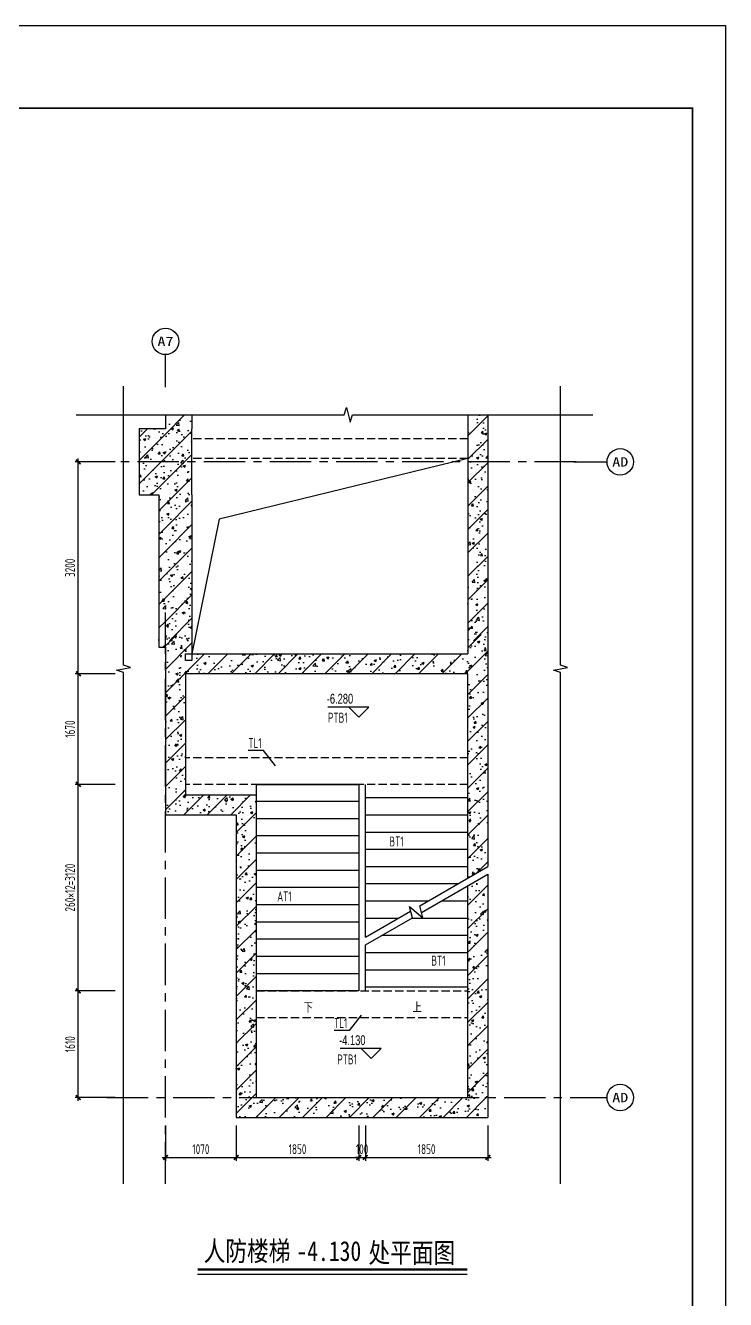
# Model space of a CAD drawing. Extents: x 868813 to 976250, y -66060 to 16191.
# Drawn here: x 887937 to 898515, y -3051 to 16191 of the extents above; entities that cross this region are included whole.
import ezdxf
from ezdxf.enums import TextEntityAlignment as Align

# ---------------------------------------------------------------- set-up
doc = ezdxf.new("R2010")
doc.units = 0
doc.header["$LTSCALE"] = 500
doc.linetypes.add('CENTER', pattern=[2, 1.25, -0.25, 0.25, -0.25])
doc.linetypes.add('DASH', pattern=[0.35, 0.25, -0.1])
doc.layers.get('0').update_dxf_attribs({"linetype": 'CONTINUOUS'})
doc.layers.get('Defpoints').update_dxf_attribs({"color": 167, "linetype": 'CONTINUOUS'})
for name, color, linetype in [('02-TEXT_轴号', 7, 'CONTINUOUS'), ('104-13#14# B1核心筒$0$DIM_SYMB', 3, 'CONTINUOUS'), ('104-6 B1核心筒G$0$A_STR-砼墙', 51, 'CONTINUOUS'), ('104-6 B1核心筒G$0$A_STR-砼柱', 51, 'CONTINUOUS'), ('A-TECH_结构', 21, 'CONTINUOUS'), ('A_STR-砼墙', 51, 'CONTINUOUS'), ('A_STR-砼柱', 51, 'CONTINUOUS'), ('AXIS', 253, 'CENTER'), ('AXIS_TEXT', 7, 'CONTINUOUS'), ('DIM', 3, 'CONTINUOUS'), ('DIM_SYMB', 3, 'CONTINUOUS'), ('PUB_TEXT', 7, 'CONTINUOUS'), ('s-beam', 4, 'DASH'), ('s-dim', 3, 'CONTINUOUS'), ('S-HATCH', 253, 'CONTINUOUS'), ('s-stair', 7, 'CONTINUOUS'), ('s-thin', 3, 'CONTINUOUS'), ('S_TEXT', 7, 'CONTINUOUS'), ('S_THIN', 7, 'CONTINUOUS'), ('TEXT', 7, 'CONTINUOUS')]:
    doc.layers.add(name, color=color, linetype=linetype)
doc.styles.add('-宋体', font='', dxfattribs={"width": 0.8})
doc.styles.add('_TCH_AXIS', font='STXIHEI.TTF')
doc.styles.add('_TCH_DIM', font='ros.shx', dxfattribs={"width": 0.8, "bigfont": 'jd.shx'})
doc.styles.add('COMPLEX', font='COMPLEX')
doc.styles.add('TSSD_Dimension', font='tssdeng.shx', dxfattribs={"width": 0.7, "bigfont": 'TSSDCHN.SHX'})
doc.styles.add('TSSD_Rein', font='Tssdeng.shx', dxfattribs={"width": 0.7, "bigfont": 'hztxt.shx'})
doc.styles.get('-宋体').set_extended_font_data('SimSun')
doc.dimstyles.new('TSSD_50_50', dxfattribs={"dimtxt": 150, "dimasz": 50, "dimexe": 50, "dimexo": 125, "dimgap": 50, "dimtad": 1, "dimdec": 0, "dimzin": 0, "dimdsep": 46, "dimtxsty": 'TSSD_Dimension', "dimblk": 'ARCHTICK', "dimblk1": 'ARCHTICK', "dimblk2": 'ARCHTICK', "dimcen": 0, "dimdle": 50, "dimclrt": 7, "dimadec": 0, "dimazin": 0, "dimtfac": 1, "dimtdec": 0, "dimtix": 1, "dimtmove": 2, "dimatfit": 3, "dimfxl": 1, "dimtolj": 1, "dimtzin": 0, "dimarcsym": 0})
pattern_1 = [(50, (-246940.3, -6580.38), (358.63009, -31.37607), [37.5, -412.5]), (355, (-246940.3, -6580.38), (-69.37567, 376.09607), [30, -330]), (100.4514, (-246910.43, -6583), (289.25469, 344.71977), [31.8701, -350.57106]), (46.1842, (-246940.3, -6480.4), (533.62052, -82.7595), [56.25, -618.75]), (96.6356, (-246895.85, -6487.3), (467.33135, 487.05894), [47.80514, -525.8565]), (351.1842, (-246940.3, -6480.4), (467.33097, 487.0593), [45, -495]), (21, (-246890.3, -6505.38), (298.453526, -201.309445), [37.5, -412.5]), (326, (-246890.3, -6505.38), (121.65767, 362.57502), [30, -330]), (71.4514, (-246865.44, -6522.16), (420.11131, 161.26525), [31.8701, -350.57106]), (37.5, (-246940.31, -6580.38), (6.079928, 166.446927), [0, -326, 0, -335, 0, -331.25]), (7.5, (-246940.31, -6580.38), (131.53477, 197.205856), [0, -191, 0, -318.5, 0, -126.25]), (327.5, (-247051.81, -6580.38), (266.911218, -11.277436), [0, -125, 0, -390, 0, -517.5]), (317.5, (-247101.81, -6580.38), (291.593085, 50.05249), [0, -162.5, 0, -259, 0, -367.5]), (45, (-246940.31, -6580.38), (-176.776695, 176.776695), [])]
pattern_2 = [(50, (-318513.2, 0), (358.63009, -31.37607), [37.5, -412.5]), (355, (-318513.2, 0), (-69.37567, 376.09607), [30, -330]), (100.4514, (-318483.3, -2.6), (289.25469, 344.71977), [31.8701, -350.57106]), (46.1842, (-318513.2, 100), (533.62052, -82.7595), [56.25, -618.75]), (96.6356, (-318468.7, 93.1), (467.33135, 487.05894), [47.80514, -525.8565]), (351.1842, (-318513.2, 100), (467.33097, 487.0593), [45, -495]), (21, (-318463.2, 75), (298.453526, -201.309445), [37.5, -412.5]), (326, (-318463.2, 75), (121.65767, 362.57502), [30, -330]), (71.4514, (-318438.3, 58.22), (420.11131, 161.26525), [31.8701, -350.57106]), (37.5, (-318513.19, 0), (6.079928, 166.446927), [0, -326, 0, -335, 0, -331.25]), (7.5, (-318513.19, 0), (131.53477, 197.205856), [0, -191, 0, -318.5, 0, -126.25]), (327.5, (-318624.69, 0), (266.911218, -11.277436), [0, -125, 0, -390, 0, -517.5]), (317.5, (-318674.69, 0), (291.593085, 50.05249), [0, -162.5, 0, -259, 0, -367.5]), (45, (-318513.2, 0), (-176.776695, 176.776695), [])]

# ---------------------------------------------------------------- blocks, each defined once
blk = doc.blocks.new('_AXISO')
blk.add_circle((0, 0), 0.5)
at = {"layer": 'AXIS_TEXT', "style": 'COMPLEX', "width": 1.041667}
blk.add_attdef('A', text='', height=0.56, dxfattribs=at).set_placement((-0.25, -0.28), (0.25, -0.28), align=Align.FIT)
blk = doc.blocks.new('_ArchTick')
at = {"color": 0, "const_width": 0.5}
blk.add_lwpolyline([(-0.71, -0.71), (0.71, 0.71)], dxfattribs=at)
blk = doc.blocks.new('*D141')
at = {"layer": 'Defpoints', "color": 0, "transparency": 16777216}
for p in [(888736, 1610), (889419, 1610), (889419, 0)]:
    blk.add_point(p, dxfattribs=at)
at = {"layer": 's-dim', "color": 0, "lineweight": -2, "transparency": 16777216}
for p, q in [((889294, 1610), (888686, 1610)), ((888736, -50), (888736, 1660)), ((889294, 0), (888686, 0))]:
    blk.add_line(p, q, dxfattribs=at)
at = {"layer": 's-dim', "color": 0, "lineweight": -2, "transparency": 16777216, "xscale": 50, "yscale": 50, "zscale": 50}
for p, rotation in [((888736, 1610), 90), ((888736, 0), 270)]:
    blk.add_blockref('_ArchTick', p, dxfattribs=dict(at, rotation=rotation))
at = {"layer": 's-dim', "color": 7, "transparency": 16777216, "insert": (888611, 805), "char_height": 150, "attachment_point": 5, "rotation": 90, "style": 'TSSD_Dimension'}
blk.add_mtext('\\A1;1610', dxfattribs=at)
blk = doc.blocks.new('*D142')
at = {"layer": 'Defpoints', "color": 0, "transparency": 16777216}
for p in [(888736, 4730), (889419, 4730), (889419, 1610)]:
    blk.add_point(p, dxfattribs=at)
at = {"layer": 's-dim', "color": 0, "lineweight": -2, "transparency": 16777216}
for p, q in [((889294, 4730), (888686, 4730)), ((888736, 1560), (888736, 4780)), ((889294, 1610), (888686, 1610))]:
    blk.add_line(p, q, dxfattribs=at)
at = {"layer": 's-dim', "color": 0, "lineweight": -2, "transparency": 16777216, "xscale": 50, "yscale": 50, "zscale": 50}
for p, rotation in [((888736, 4730), 90), ((888736, 1610), 270)]:
    blk.add_blockref('_ArchTick', p, dxfattribs=dict(at, rotation=rotation))
at = {"layer": 's-dim', "color": 7, "transparency": 16777216, "insert": (888611, 3170), "char_height": 150, "attachment_point": 5, "rotation": 90, "style": 'TSSD_Dimension'}
blk.add_mtext('\\A1;260×12=3120', dxfattribs=at)
blk = doc.blocks.new('*D143')
at = {"layer": 'Defpoints', "color": 0, "transparency": 16777216}
for p in [(888736, 6400), (889419, 6400), (889419, 4730)]:
    blk.add_point(p, dxfattribs=at)
at = {"layer": 's-dim', "color": 0, "lineweight": -2, "transparency": 16777216}
for p, q in [((889294, 6400), (888686, 6400)), ((888736, 4680), (888736, 6450)), ((889294, 4730), (888686, 4730))]:
    blk.add_line(p, q, dxfattribs=at)
at = {"layer": 's-dim', "color": 0, "lineweight": -2, "transparency": 16777216, "xscale": 50, "yscale": 50, "zscale": 50}
for p, rotation in [((888736, 6400), 90), ((888736, 4730), 270)]:
    blk.add_blockref('_ArchTick', p, dxfattribs=dict(at, rotation=rotation))
at = {"layer": 's-dim', "color": 7, "transparency": 16777216, "insert": (888611, 5565), "char_height": 150, "attachment_point": 5, "rotation": 90, "style": 'TSSD_Dimension'}
blk.add_mtext('\\A1;1670', dxfattribs=at)
blk = doc.blocks.new('*D151')
at = {"layer": 'Defpoints', "color": 0, "transparency": 16777216}
for p in [(890053, -300), (891123, -300), (891123, -905)]:
    blk.add_point(p, dxfattribs=at)
at = {"layer": 's-dim', "color": 0, "lineweight": -2, "transparency": 16777216}
for p, q in [((890053, -425), (890053, -955)), ((891123, -425), (891123, -955)), ((890003, -905), (891173, -905))]:
    blk.add_line(p, q, dxfattribs=at)
at = {"layer": 's-dim', "color": 0, "lineweight": -2, "transparency": 16777216, "xscale": 50, "yscale": 50, "zscale": 50, "rotation": 180}
blk.add_blockref('_ArchTick', (890053, -905), dxfattribs=at)
at = {"layer": 's-dim', "color": 0, "lineweight": -2, "transparency": 16777216, "xscale": 50, "yscale": 50, "zscale": 50}
blk.add_blockref('_ArchTick', (891123, -905), dxfattribs=at)
at = {"layer": 's-dim', "color": 7, "transparency": 16777216, "insert": (890588, -780), "char_height": 150, "attachment_point": 5, "style": 'TSSD_Dimension'}
blk.add_mtext('\\A1;1070', dxfattribs=at)
blk = doc.blocks.new('*D152')
at = {"layer": 'Defpoints', "color": 0, "transparency": 16777216}
for p in [(893073, -300), (894923, -300), (894923, -905)]:
    blk.add_point(p, dxfattribs=at)
at = {"layer": 's-dim', "color": 0, "lineweight": -2, "transparency": 16777216}
for p, q in [((893073, -425), (893073, -955)), ((894923, -425), (894923, -955)), ((893023, -905), (894973, -905))]:
    blk.add_line(p, q, dxfattribs=at)
at = {"layer": 's-dim', "color": 0, "lineweight": -2, "transparency": 16777216, "xscale": 50, "yscale": 50, "zscale": 50, "rotation": 180}
blk.add_blockref('_ArchTick', (893073, -905), dxfattribs=at)
at = {"layer": 's-dim', "color": 0, "lineweight": -2, "transparency": 16777216, "xscale": 50, "yscale": 50, "zscale": 50}
blk.add_blockref('_ArchTick', (894923, -905), dxfattribs=at)
at = {"layer": 's-dim', "color": 7, "transparency": 16777216, "insert": (893998, -780), "char_height": 150, "attachment_point": 5, "style": 'TSSD_Dimension'}
blk.add_mtext('\\A1;1850', dxfattribs=at)
blk = doc.blocks.new('*D153')
at = {"layer": 'Defpoints', "color": 0, "transparency": 16777216}
for p in [(891123, -300), (892973, -300), (892973, -905)]:
    blk.add_point(p, dxfattribs=at)
at = {"layer": 's-dim', "color": 0, "lineweight": -2, "transparency": 16777216}
for p, q in [((891123, -425), (891123, -955)), ((892973, -425), (892973, -955)), ((891073, -905), (893023, -905))]:
    blk.add_line(p, q, dxfattribs=at)
at = {"layer": 's-dim', "color": 0, "lineweight": -2, "transparency": 16777216, "xscale": 50, "yscale": 50, "zscale": 50, "rotation": 180}
blk.add_blockref('_ArchTick', (891123, -905), dxfattribs=at)
at = {"layer": 's-dim', "color": 0, "lineweight": -2, "transparency": 16777216, "xscale": 50, "yscale": 50, "zscale": 50}
blk.add_blockref('_ArchTick', (892973, -905), dxfattribs=at)
at = {"layer": 's-dim', "color": 7, "transparency": 16777216, "insert": (892048, -780), "char_height": 150, "attachment_point": 5, "style": 'TSSD_Dimension'}
blk.add_mtext('\\A1;1850', dxfattribs=at)
blk = doc.blocks.new('*D154')
at = {"layer": 'Defpoints', "color": 0, "transparency": 16777216}
for p in [(892973, -300), (893073, -300), (893073, -905)]:
    blk.add_point(p, dxfattribs=at)
at = {"layer": 's-dim', "color": 0, "lineweight": -2, "transparency": 16777216}
for p, q in [((892973, -425), (892973, -955)), ((893073, -425), (893073, -955)), ((892973, -905), (892923, -905)), ((892973, -905), (893073, -905)), ((893073, -905), (893123, -905))]:
    blk.add_line(p, q, dxfattribs=at)
at = {"layer": 's-dim', "color": 0, "lineweight": -2, "transparency": 16777216, "xscale": 50, "yscale": 50, "zscale": 50}
blk.add_blockref('_ArchTick', (892973, -905), dxfattribs=at)
at = {"layer": 's-dim', "color": 0, "lineweight": -2, "transparency": 16777216, "xscale": 50, "yscale": 50, "zscale": 50, "rotation": 180}
blk.add_blockref('_ArchTick', (893073, -905), dxfattribs=at)
at = {"layer": 's-dim', "color": 7, "transparency": 16777216, "insert": (893023, -780), "char_height": 150, "attachment_point": 5, "style": 'TSSD_Dimension'}
blk.add_mtext('\\A1;100', dxfattribs=at)
blk = doc.blocks.new('*D158')
at = {"layer": 'Defpoints', "color": 0, "transparency": 16777216}
for p in [(888736, 9600), (889419, 9600), (889419, 6400)]:
    blk.add_point(p, dxfattribs=at)
at = {"layer": 's-dim', "color": 0, "lineweight": -2, "transparency": 16777216}
for p, q in [((888736, 6350), (888736, 9650)), ((889294, 9600), (888686, 9600)), ((889294, 6400), (888686, 6400))]:
    blk.add_line(p, q, dxfattribs=at)
at = {"layer": 's-dim', "color": 0, "lineweight": -2, "transparency": 16777216, "xscale": 50, "yscale": 50, "zscale": 50}
for p, rotation in [((888736, 9600), 90), ((888736, 6400), 270)]:
    blk.add_blockref('_ArchTick', p, dxfattribs=dict(at, rotation=rotation))
at = {"layer": 's-dim', "color": 7, "transparency": 16777216, "insert": (888611, 8000), "char_height": 150, "attachment_point": 5, "rotation": 90, "style": 'TSSD_Dimension'}
blk.add_mtext('\\A1;3200', dxfattribs=at)

msp = doc.modelspace()

# ---------------------------------------------------------------- hatches: boundary and pattern name
at = {"layer": 'S-HATCH'}
h = msp.add_hatch(dxfattribs=at)
h.set_pattern_fill('ARMORED', color=256, scale=50, style=0)
h.set_pattern_definition(pattern_2)
h.paths.add_polyline_path([(894922.8, 6896.6), (894622.8, 6896.6), (894622.8, 10309.8), (894922.8, 10309.8)])
h.paths.add_polyline_path([(890452.8, 6896.6), (890052.7, 6896.6), (890052.7, 10309.8), (890452.8, 10309.8)])
h = msp.add_hatch(dxfattribs=at)
h.set_pattern_fill('ARMORED', color=256, scale=50, style=0)
h.set_pattern_definition(pattern_2)
h.paths.add_polyline_path([(890052.7, 10100.1), (889652.8, 10100.1), (889652.8, 9100.1), (889952.8, 9100.1), (889952.8, 6993), (889952.8, 6993), (889952.8, 6800.1), (890052.8, 6800.1), (890052.8, 6896.6), (890052.7, 6896.6)])
h = msp.add_hatch(dxfattribs=at)
h.set_pattern_fill('ARMORED', color=256, scale=50, style=0)
h.set_pattern_definition(pattern_1)
h.paths.add_polyline_path([(890352.8, 6400.1), (894622.8, 6400.1), (894622.8, 4760.1), (894622.8, 3315.3), (894922.8, 3488.5), (894922.8, 6550.1), (894922.8, 6993), (894622.8, 6993), (894622.8, 6700.1), (890452.8, 6700.1), (890452.8, 6600.1), (890352.8, 6600.1), (890352.8, 6700.1), (890452.8, 6700.1), (890452.8, 6800.1), (890452.8, 6800.1), (890452.8, 6993), (890052.8, 6993), (890052.8, 4570.1), (890352.8, 4570.1)])
h = msp.add_hatch(dxfattribs=at)
h.set_pattern_fill('ARMORED', color=256, scale=50, style=0)
h.set_pattern_definition(pattern_1)
h.paths.add_polyline_path([(890052.8, 4270.1), (891422.8, 4270.1), (891422.8, 4570.1), (890052.8, 4570.1)])
h = msp.add_hatch(dxfattribs=at)
h.set_pattern_fill('ARMORED', color=256, scale=50, style=0)
h.set_pattern_definition(pattern_1)
h.paths.add_polyline_path([(891422.8, 0.1), (891422.8, 2130.1), (891422.8, 2130.1), (891422.8, 4270.1), (891122.8, 4270.1), (891122.8, 0.1)])
h = msp.add_hatch(dxfattribs=at)
h.set_pattern_fill('ARMORED', color=256, scale=50, style=0)
h.set_pattern_definition(pattern_1)
h.paths.add_polyline_path([(894922.8, 3373), (894622.8, 3199.8), (894622.8, 1640.1), (894622.8, 1640.1), (894622.8, 0.1), (894922.8, 0.1)])
h = msp.add_hatch(dxfattribs=at)
h.set_pattern_fill('ARMORED', color=256, scale=50, style=0)
h.set_pattern_definition(pattern_1)
h.paths.add_polyline_path([(894922.8, 0.1), (891122.8, 0.1), (891122.8, -299.9), (894922.8, -299.9)])

# ---------------------------------------------------------------- linework, layer by layer
msp.add_lwpolyline([(868814.6, 16191.2), (898514.6, 16191.2), (898514.6, -36358.8), (868814.6, -36358.8)], close=True)
at = {"const_width": 25}
msp.add_lwpolyline([(869314.6, 14941.2), (898014.6, 14941.2), (898014.6, -35858.8), (869314.6, -35858.8)], close=True, dxfattribs=at)
at = {"layer": '104-13#14# B1核心筒$0$DIM_SYMB', "elevation": 0}
for points in [[(892197.8, 1510.1, 0, 0, 0), (892197.8, 5580.1, 0, 0, 0), (893847.8, 5580.1, 0, 0, 0), (893847.8, 3090.1, 40, 0, 0), (893847.8, 2940.1, 0, 0, 0)], [(893847.8, 1510.1, 0, 0, 0), (893847.8, 2530.1, 40, 0, 0), (893847.8, 2680.1, 0, 0, 0)]]:
    msp.add_lwpolyline(points, format="xyseb", dxfattribs=at)
at = {"layer": '104-6 B1核心筒G$0$A_STR-砼墙'}
for p, q in [((889952.8, 9100.1), (889952.8, 6800.1)), ((890452.8, 9100.1), (890452.8, 6800.1)), ((889952.8, 6993), (889952.8, 6800.1)), ((890452.8, 6993), (890452.8, 6800.1)), ((889952.8, 6800.1), (890052.8, 6800.1))]:
    msp.add_line(p, q, dxfattribs=at)
at = {"layer": '104-6 B1核心筒G$0$A_STR-砼柱'}
for p, q in [((889652.8, 10100.1), (889652.8, 9100.1)), ((890052.7, 10100.1), (889652.8, 10100.1)), ((890452.8, 9100.1), (890452.8, 10100.1)), ((889652.8, 9100.1), (889952.8, 9100.1))]:
    msp.add_line(p, q, dxfattribs=at)
at = {"layer": 'A-TECH_结构'}
for p, q in [((894622.8, 9650.1), (890862.9, 8733.7)), ((890862.9, 8733.7), (890452.8, 6700.1))]:
    msp.add_line(p, q, dxfattribs=at)
at = {"layer": 'A_STR-砼墙'}
for p, q in [((890052.7, 10309.8), (890052.7, 10100.1)), ((890452.7, 10309.8), (890452.7, 10100.1)), ((894622.8, 10309.8), (894622.8, 9850.1)), ((894922.8, 10309.8), (894922.8, 9850.1)), ((894622.8, 9850.1), (894622.8, 6700.1)), ((894922.8, 9850.1), (894922.8, 6550.1)), ((894622.8, 6993), (894622.8, 6700.1)), ((894922.8, 6993), (894922.8, 6550.1)), ((890052.8, 6800.1), (890052.8, 6600.1)), ((890452.8, 6800.1), (890452.8, 6600.1)), ((890052.8, 6600.1), (890052.8, 6550.1)), ((890052.8, 6550.1), (890052.8, 4270.1)), ((890352.8, 6600.1), (890352.8, 6700.1)), ((890352.8, 6700.1), (894622.8, 6700.1)), ((890452.8, 6600.1), (890352.8, 6600.1)), ((894922.8, 6550.1), (894922.8, 3488.5)), ((894622.8, 6400.1), (890352.8, 6400.1)), ((890352.8, 6400.1), (890352.8, 4570.1)), ((894622.8, 4760.1), (894622.8, 6400.1)), ((890352.8, 4570.1), (891422.8, 4570.1)), ((891422.8, 4570.1), (891422.8, 0.1)), ((890052.8, 4270.1), (891122.8, 4270.1)), ((891122.8, 4270.1), (891122.8, -299.9)), ((894922.8, 3373), (894922.8, -299.9)), ((891422.8, 0.1), (894622.8, 0.1)), ((891122.8, -299.9), (894922.8, -299.9))]:
    msp.add_line(p, q, dxfattribs=at)
at = {"layer": 'A_STR-砼柱'}
msp.add_line((894622.8, 0.1), (894622.8, 1670.1), dxfattribs=at)
at = {"layer": 'AXIS', "color": 1}
for p, q in [((896255.5, 9600.1), (889043.9, 9600.1)), ((890052.8, -1301.2), (890052.8, 7382.1)), ((889168.6, 0.1), (896223.9, 0.1))]:
    msp.add_line(p, q, dxfattribs=at)
at = {"layer": 'DIM'}
for p, q in [((893123.2, 5896.4), (892505.3, 5896.4)), ((892973.2, 5746.4), (892823.2, 5896.4)), ((892973.2, 5746.4), (893123.2, 5896.4)), ((893309.5, 739), (892691.5, 739)), ((893159.5, 589), (893009.5, 739)), ((893159.5, 589), (893309.5, 739))]:
    msp.add_line(p, q, dxfattribs=at)
at = {"layer": 'DIM_SYMB', "const_width": 35}
msp.add_lwpolyline([(890540.6, -2597.4), (894613.5, -2597.4)], dxfattribs=at)
at = {"layer": 'DIM_SYMB'}
msp.add_lwpolyline([(890537.1, -2667.4), (894613.5, -2667.4)], dxfattribs=at)
at = {"layer": 's-beam'}
for p, q in [((894622.8, 9950.1), (890452.8, 9950.1)), ((894622.8, 9650.1), (890452.8, 9650.1)), ((894622.8, 5130.1), (890352.8, 5130.1)), ((894622.8, 4730.1), (890352.8, 4730.1)), ((891422.8, 1610.1), (894622.8, 1610.1)), ((891422.8, 1210.1), (894622.8, 1210.1))]:
    msp.add_line(p, q, dxfattribs=at)
at = {"layer": 's-dim'}
for p, q in [((890052.8, 10728.6), (890052.8, 11219.8)), ((896223.9, 9600.1), (896723.9, 9600.1)), ((896223.9, 0.1), (896723.9, 0.1))]:
    msp.add_line(p, q, dxfattribs=at)
at = {"layer": 's-stair'}
for p, q in [((891422.8, 4730.1), (891422.8, 1640.1)), ((892972.8, 4730.1), (891422.8, 4730.1)), ((891422.8, 4730.1), (892972.8, 4730.1)), ((892972.8, 4730.1), (892972.8, 1640.1)), ((892972.8, 4730.1), (892972.8, 1610.1)), ((893072.8, 2420.4), (893072.8, 4730.1)), ((893072.8, 2420.4), (893072.8, 4730.1)), ((894622.8, 3315.3), (894622.8, 4760.1)), ((892972.8, 4470.1), (891422.8, 4470.1)), ((893072.8, 4530.1), (894622.8, 4530.1)), ((893072.8, 4270.1), (894622.8, 4270.1)), ((892972.8, 4210.1), (891422.8, 4210.1)), ((892972.8, 3950.1), (891422.8, 3950.1)), ((893072.8, 4010.1), (894622.8, 4010.1)), ((892972.8, 3690.1), (891422.8, 3690.1)), ((893072.8, 3750.1), (894622.8, 3750.1)), ((893072.8, 3490.1), (894622.8, 3490.1)), ((893894.9, 2895), (894922.8, 3488.5)), ((892972.8, 3430.1), (891422.8, 3430.1)), ((893921.7, 2795), (894922.8, 3373)), ((892972.8, 3170.1), (891422.8, 3170.1)), ((893072.8, 3230.1), (894475.2, 3230.1)), ((894622.8, 1640.1), (894622.8, 3199.8)), ((892972.8, 2910.1), (891422.8, 2910.1)), ((893072.8, 2970.1), (894024.9, 2970.1)), ((893783.4, 2715.2), (893737.2, 2887.5)), ((893737.2, 2887.5), (893943.2, 2714.6)), ((893943.2, 2714.6), (893894.9, 2895)), ((894224.9, 2970.1), (894622.8, 2970.1)), ((893072.8, 2420.4), (893756.6, 2815.2)), ((893072.8, 2304.9), (893783.4, 2715.2)), ((893072.8, 2710.1), (893574.6, 2710.1)), ((893774.6, 2710.1), (894622.8, 2710.1)), ((892972.8, 2650.1), (891422.8, 2650.1)), ((892972.8, 2390.1), (891422.8, 2390.1)), ((893324.2, 2450.1), (894622.8, 2450.1)), ((892972.8, 2130.1), (891422.8, 2130.1)), ((893072.8, 1640.1), (893072.8, 2304.9)), ((893072.8, 1610.1), (893072.8, 2304.9)), ((893072.8, 2190.1), (894622.8, 2190.1)), ((893072.8, 1930.1), (894622.8, 1930.1)), ((892972.8, 1870.1), (891422.8, 1870.1)), ((892972.8, 1610.1), (891422.8, 1610.1)), ((893072.8, 1670.1), (894622.8, 1670.1))]:
    msp.add_line(p, q, dxfattribs=at)
at = {"layer": 's-thin'}
for points in [[(889418.6, -1301.4), (889418.5, 6417.7), (889313.5, 6455.9), (889523.5, 6492.9), (889418.5, 6530.2), (889418.5, 10743.7)], [(896022.7, -1301.4), (896022.8, 6417.7), (895917.8, 6455.9), (896127.8, 6492.9), (896022.8, 6530.2), (896022.8, 10743.7)], [(888701.7, 10309.8), (892750.5, 10309.8), (892785.5, 10419.8), (892845.5, 10199.8), (892880.5, 10309.8), (896510, 10309.8)]]:
    msp.add_lwpolyline(points, dxfattribs=at)
at = {"layer": 'S_THIN'}
for p, q in [((891531.8, 5242.3), (891304, 5242.3)), ((891712.7, 5011.7), (891531.8, 5242.3)), ((893008.2, 1244.2), (892827.4, 1013.5)), ((892827.4, 1013.5), (892599.5, 1013.5))]:
    msp.add_line(p, q, dxfattribs=at)

# ---------------------------------------------------------------- block references
at = {"layer": 's-dim'}
ref = msp.add_blockref('_AXISO', (890052.8, 11419.8), dxfattribs=dict(at, xscale=400, yscale=400, zscale=400))
ref.add_attrib('A', 'A7', dxfattribs={"layer": '02-TEXT_轴号', "height": 141.08, "style": '_TCH_AXIS', "width": 0.989622}).set_placement((889931.8, 11349.3), (890173.7, 11349.3), align=Align.FIT)
ref = msp.add_blockref('_AXISO', (896923.9, 9600.1), dxfattribs=dict(at, xscale=400, yscale=400, zscale=400))
ref.add_attrib('A', 'AD', dxfattribs={"layer": '02-TEXT_轴号', "height": 141.08, "style": '_TCH_AXIS', "width": 0.862919}).set_placement((896803, 9529.5), (897044.9, 9529.5), align=Align.FIT)
ref = msp.add_blockref('_AXISO', (896923.9, 0.1), dxfattribs=dict(at, xscale=400, yscale=400, zscale=400))
ref.add_attrib('A', 'AD', dxfattribs={"layer": '02-TEXT_轴号', "height": 141.08, "style": '_TCH_AXIS', "width": 0.862919}).set_placement((896803, -70.5), (897044.8, -70.5), align=Align.FIT)

# ---------------------------------------------------------------- texts
at = {"layer": 'PUB_TEXT'}
for s, height, style, width, p in [('-6.280', 148.75, '_TCH_DIM', 0.705882, (892490.3, 5948.9)), ('下', 148.8, '_TCH_DIM', 0.705882, (892141.9, 1282.6)), ('上', 148.8, '_TCH_DIM', 0.705882, (893786.5, 1282.6)), ('-4.130', 148.75, '_TCH_DIM', 0.705882, (892676.5, 791.5)), ('人防楼梯', 300, '-宋体', 0.8, (890630.3, -2468.5)), ('-4.130', 300, '-宋体', 0.8, (892030.8, -2468.5)), ('处平面图', 300, '-宋体', 0.8, (893120.1, -2494.3))]:
    msp.add_text(s, height=height, dxfattribs=dict(at, style=style, width=width)).set_placement(p)
at = {"layer": 'S_TEXT', "ltscale": 99, "style": 'TSSD_Dimension', "width": 0.7}
for p in [(891304.6, 5278.4), (892600.1, 1049.6)]:
    msp.add_text('TL1', height=150, dxfattribs=at).set_placement(p)
at = {"layer": 'TEXT', "style": 'TSSD_Rein', "width": 0.7}
for s, p in [('PTB1 ', (892508.3, 5661.9)), ('BT1 ', (893437.1, 3792)), ('AT1 ', (891741, 2962.6)), ('BT1 ', (894070, 1991.3)), ('PTB1 ', (892648.3, 500.5))]:
    msp.add_text(s, height=150, dxfattribs=at).set_placement(p)

# ---------------------------------------------------------------- dimensions: what is measured, and where the dimension line sits
at = {"layer": 's-dim'}
for base, p1, p2, picture, middle in [((888735.7, 9600.1), (889418.5, 6400.1), (889418.5, 9600.1), '*D158', (888610.7, 8000.1)), ((888735.7, 6400.1), (889418.5, 4730.1), (889418.5, 6400.1), '*D143', (888610.7, 5565.1)), ((888735.7, 1610.1), (889418.5, 0.1), (889418.5, 1610.1), '*D141', (888610.7, 805.1))]:
    dim = msp.add_linear_dim(base=base, p1=p1, p2=p2, angle=90, dimstyle='TSSD_50_50', dxfattribs=at)
    dim.commit()
    dim.dimension.update_dxf_attribs({"geometry": picture, "text_midpoint": middle})
dim = msp.add_linear_dim(base=(888735.7, 4730.1), p1=(889418.5, 1610.1), p2=(889418.5, 4730.1), angle=90, text='260×12=3120', dimstyle='TSSD_50_50', dxfattribs=at)
dim.commit()
dim.dimension.update_dxf_attribs({"geometry": '*D142', "text_midpoint": (888610.7, 3170.1)})
for base, p1, p2, picture, middle in [((891122.8, -904.8), (890052.8, -299.9), (891122.8, -299.9), '*D151', (890587.8, -779.8)), ((892972.8, -904.8), (891122.8, -299.9), (892972.8, -299.9), '*D153', (892047.8, -779.8)), ((893072.8, -904.8), (892972.8, -299.9), (893072.8, -299.9), '*D154', (893022.8, -779.8)), ((894922.8, -904.8), (893072.8, -299.9), (894922.8, -299.9), '*D152', (893997.8, -779.8))]:
    dim = msp.add_linear_dim(base=base, p1=p1, p2=p2, dimstyle='TSSD_50_50', dxfattribs=at)
    dim.commit()
    dim.dimension.update_dxf_attribs({"geometry": picture, "text_midpoint": middle})

doc.saveas('drawing.dxf')
